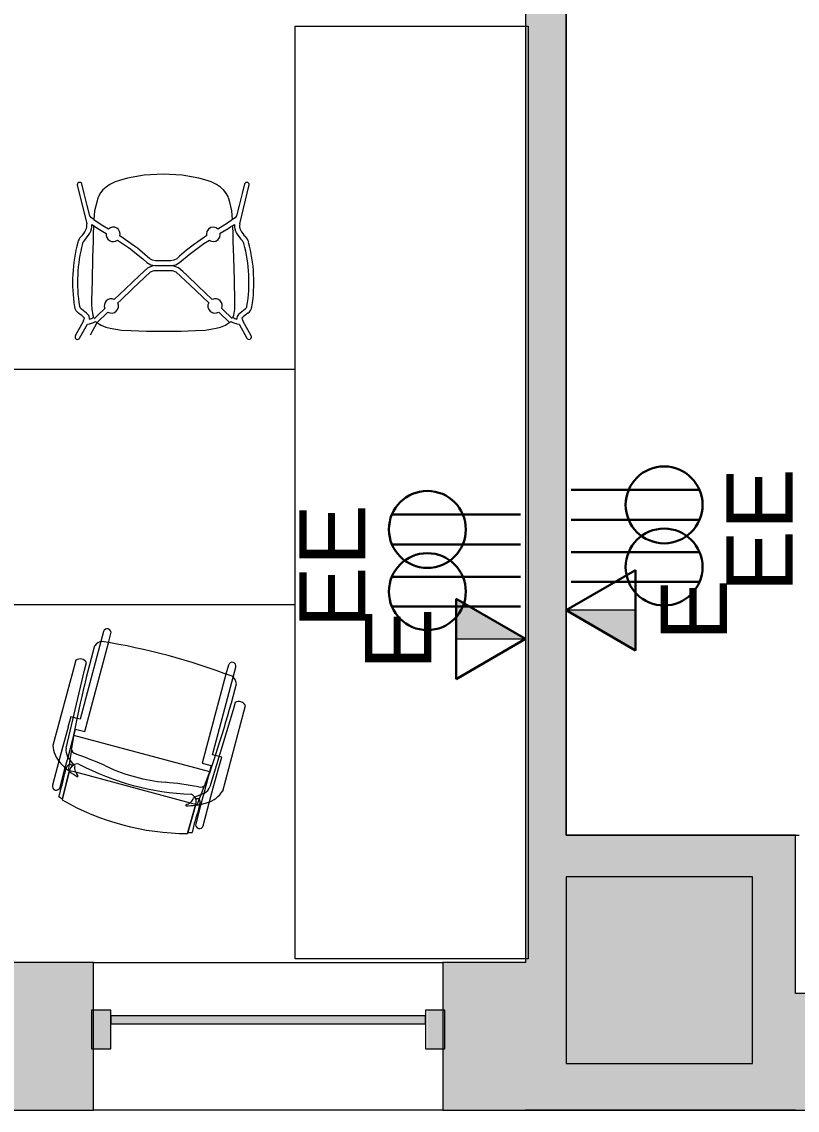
# Model space of a CAD drawing. Header units: inches. Extents: x -1880 to 225, y -1065 to 162.
# Drawn here: x -1432.1 to -1332.3, y -1022.8 to -882.7 of the extents above; entities that cross this region are included whole.
import ezdxf

# ---------------------------------------------------------------- set-up
doc = ezdxf.new("R2010")
doc.units = ezdxf.units.IN
doc.header["$MEASUREMENT"] = 0
for name, color, linetype, lineweight in [('06_555 11th St - background_dwg', 8, 'Continuous', 9), ('A-ANNO-NOTE', 131, 'Continuous', 30), ('A-DETL', 90, 'Continuous', 9), ('A-GLAZ-CURT', 52, 'Continuous', 13), ('A-GLAZ-CWMG', 51, 'Continuous', 13), ('A-WALL', 113, 'Continuous', 13), ('A-WALL-PATT', 111, 'Continuous', 13), ('I-FURN', 30, 'Continuous', 9), ('I-WALL', 2, 'Continuous', 13), ('S-COLS', 52, 'Continuous', 13), ('W', 7, 'Continuous', 9)]:
    doc.layers.add(name, color=color, linetype=linetype, lineweight=lineweight)
doc.styles.add('Swis721 Lt BT', font='swissl.ttf', dxfattribs={"height": 8.514638})

# ---------------------------------------------------------------- blocks, each defined once
blk = doc.blocks.new('System Panel - Glazed-4837760-FIRST FLOOR POWER _ SIGNAL')
at = {"layer": 'A-GLAZ-CURT', "lineweight": 9}
blk.add_hatch(color=7, dxfattribs=at).paths.add_polyline_path([(20.25, 1.75), (-20.25, 1.75), (-20.25, 0.75), (20.25, 0.75)], flags=0)
at = {"layer": 'A-GLAZ-CURT', "color": 8, "lineweight": 20}
for p, q in [((20.25, 1.75), (-20.25, 1.75)), ((-20.25, 1.75), (-20.25, 0.75)), ((20.25, 0.75), (20.25, 1.75)), ((-20.25, 0.75), (20.25, 0.75))]:
    blk.add_line(p, q, dxfattribs=at)
blk = doc.blocks.new('Rectangular Mullion - 2_5_ x 5_ rectangular-4836572-FIRST FLOOR POWER _ SIGNAL')
at = {"layer": 'A-GLAZ-CWMG', "lineweight": 9}
blk.add_hatch(color=7, dxfattribs=at).paths.add_polyline_path([(1.25, 2.5), (1.25, -2.5), (-1, -2.5), (-1, 2.5)], flags=0)
at = {"layer": 'A-GLAZ-CWMG', "color": 8, "lineweight": 20}
for p, q in [((-1.25, 2.5), (1.25, 2.5)), ((-1.25, -2.5), (-1.25, 2.5)), ((1.25, 2.5), (1.25, -2.5)), ((1.25, -2.5), (-1.25, -2.5))]:
    blk.add_line(p, q, dxfattribs=at)
blk = doc.blocks.new('Concrete-Rectangular-Column - 24 x 24-5170815-FIRST FLOOR POWER _ SIGNAL')
at = {"layer": 'S-COLS', "lineweight": 9}
blk.add_hatch(color=7, dxfattribs=at).paths.add_polyline_path([(-8.25, -12), (12, -12), (12, 12), (-12, 12), (-12, -12)], flags=0)
at = {"layer": 'S-COLS', "color": 8, "lineweight": 20}
for p, q in [((12, 12), (-12, 12)), ((-12, 12), (-12, -12)), ((12, -12), (12, 12)), ((-12, -12), (12, -12))]:
    blk.add_line(p, q, dxfattribs=at)
blk = doc.blocks.new('F-Haworth_Chair_X99-Seminar - X99 Seminar Chair with Glides-V5-FIRST FLOOR POWER _ SIGNAL')
at = {"layer": 'I-FURN'}
for p, q in [((-8.34, 11.52), (-8.42, 7.57)), ((-8.42, 7.57), (-8.34, 11.37)), ((8.42, 7.57), (8.34, 11.52)), ((8.34, 11.37), (8.42, 7.57)), ((-10.04, 10.02), (-10.04, 6.81)), ((-9.04, 7.4), (-9.04, 10.02)), ((9.04, 10.02), (9.04, 7.4)), ((10.04, 6.81), (10.04, 10.02)), ((-9.04, 5.99), (-9.04, 7.4)), ((-8.62, 7.42), (-8.68, 6.91)), ((-8.6, 7.6), (-8.62, 7.43)), ((-8.49, 7.6), (-8.56, 7.6)), ((-7.65, 7.6), (-8.4, 7.6)), ((7.65, 7.6), (-7.65, 7.6)), ((-7.18, 7.99), (-7.21, 8.13)), ((7.21, 8.13), (7.18, 7.99)), ((8.4, 7.6), (7.65, 7.6)), ((8.56, 7.6), (8.49, 7.6)), ((8.62, 7.43), (8.6, 7.6)), ((8.68, 6.87), (8.62, 7.42)), ((9.04, 7.4), (9.04, 5.99)), ((-10.04, 6.81), (-10.04, 5)), ((-9.13, 5.92), (-8.07, 6.77)), ((-9.04, 3.62), (-9.04, 5.99)), ((-8.75, 6.22), (-8.88, 4.99)), ((-8.68, 6.87), (-8.75, 6.22)), ((-8.61, 6.81), (-8.23, 6.95)), ((-8.07, 6.77), (-7.95, 6.87)), ((7.95, 6.87), (8.03, 6.81)), ((8.07, 6.77), (9.13, 5.92)), ((8.23, 6.95), (8.61, 6.81)), ((8.75, 6.22), (8.68, 6.87)), ((8.88, 4.99), (8.75, 6.22)), ((9.04, 5.99), (9.04, 3.62)), ((10.04, 5), (10.04, 6.81)), ((-11.32, 5.06), (-11.32, -5.48)), ((-10.04, 4.99), (-10.04, 2.27)), ((-9.92, -5.36), (-9.57, 4.97)), ((-8.9, 4.8), (-9.07, 3.2)), ((-8.88, 4.99), (-8.89, 4.91)), ((8.89, 4.91), (8.88, 4.99)), ((9.07, 3.2), (8.9, 4.8)), ((9.57, 4.97), (9.92, -5.36)), ((10.04, 2.27), (10.04, 4.99)), ((11.32, -5.48), (11.32, 5.06)), ((-9.07, 3.2), (-9.07, 3.12)), ((-9.07, 3.12), (9.07, 3.12)), ((-9.04, 3.43), (-9.04, 3.62)), ((-9.04, 3.12), (-9.04, 3.43)), ((-9.04, 2.27), (-9.04, 3.12)), ((9.04, 3.62), (9.04, 3.43)), ((9.04, 3.43), (9.04, 3.12)), ((9.04, 3.12), (9.04, 2.27)), ((9.07, 3.12), (9.07, 3.2)), ((-10.04, 2.27), (-10.07, 2.27)), ((-10.07, 2.27), (-10.07, 0.89)), ((-7.83, 2.27), (-9.04, 2.27)), ((-7.83, -9.57), (-7.83, 2.27)), ((9.04, 2.27), (7.83, 2.27)), ((7.83, 2.27), (7.83, -9.57)), ((10.07, 2.27), (10.04, 2.27)), ((10.07, 0.89), (10.07, 2.27)), ((-10.07, 0.89), (-9.71, 0.89)), ((-9.71, 0.89), (-9.2, 0.89)), ((-9.2, 0.89), (-8.82, 0.89)), ((-8.82, 0.89), (-8.82, -9.44)), ((8.82, 0.89), (9.2, 0.89)), ((8.82, -9.44), (8.82, 0.89)), ((9.2, 0.89), (9.71, 0.89)), ((9.71, 0.89), (10.07, 0.89)), ((-11.32, -5.48), (-11.3, -6.32)), ((-9.92, -6.36), (-9.92, -5.36)), ((9.92, -5.36), (9.92, -6.36)), ((11.3, -6.32), (11.32, -5.48)), ((-8.82, -9.44), (-8.82, -10.78)), ((-7.83, -10.78), (-7.83, -9.57)), ((7.83, -9.57), (7.83, -10.78)), ((8.82, -10.78), (8.82, -9.44))]:
    blk.add_line(p, q, dxfattribs=at)
for centre, radius, start, end in [((-36.06, 10.03), 27.2, 355.9857, 2.5118), ((0, -20.73), 33.17, 104.5766, 105.5522), ((0, -20.29), 32.89, 75.3075, 104.696), ((0, -20.73), 33.17, 74.4478, 75.4234), ((36.06, 10.03), 27.2, 177.4882, 184.0143), ((-9.54, 10.02), 0.498, 360, 180), ((9.54, 10.02), 0.498, 360, 180), ((-7.87, 3.92), 3.63, 121.9522, 161.8211), ((-4.71, -1.15), 9.61, 116.0036, 121.9522), ((-5.2, 7.86), 3.74, 175.9857, 189.9064), ((-4.71, -1.15), 9.61, 113.5094, 116.0036), ((-8.28, 7.33), 0.613, 189.9064, 237.4573), ((-4.71, -1.15), 9.61, 112.927, 113.3607), ((-4.71, -1.15), 9.61, 105.0666, 112.7369), ((-7.37, 7.55), 1.05, 178.8214, 214.7998), ((-7.37, 7.55), 1.05, 178.8214, 264.0446), ((-6.55, 6.76), 1.38, 147.5752, 174.9122), ((-6.55, 6.76), 1.38, 117.0503, 145.9813), ((0, -26.49), 33.83, 77.2285, 102.7715), ((6.55, 6.76), 1.38, 34.0187, 62.9497), ((4.71, -1.15), 9.61, 67.2631, 74.9334), ((7.37, 7.55), 1.05, 275.9554, 1.1786), ((6.55, 6.76), 1.38, 5.0878, 32.4248), ((7.37, 7.55), 1.05, 325.2002, 1.1786), ((4.71, -1.15), 9.61, 66.6393, 67.073), ((4.71, -1.15), 9.61, 63.9964, 66.4906), ((8.28, 7.33), 0.613, 302.5427, 350.0936), ((5.2, 7.86), 3.74, 350.0936, 4.0143), ((4.71, -1.15), 9.61, 58.0478, 63.9964), ((7.87, 3.92), 3.63, 18.1789, 58.0478), ((-8.18, 4.9), 1.39, 132.8922, 177.1987), ((-11.32, 48.08), 42.84, 274.2301, 280.0233), ((0, -15.97), 22.19, 79.9767, 100.0233), ((11.32, 48.08), 42.84, 259.9767, 265.7699), ((8.18, 4.9), 1.39, 2.8013, 47.1078), ((144.06, -7.32), 153.52, 175.4787, 180.5251), ((-8.24, 4.59), 0.763, 84.2338, 165.7662), ((8.24, 4.59), 0.763, 14.2338, 95.7662), ((-144.06, -7.32), 153.52, 359.4749, 4.5213), ((-10.58, -5.68), 0.956, 221.8901, 314.1099), ((10.58, -5.68), 0.956, 225.8901, 318.1099), ((-8.21, -8.28), 1.31, 200.0433, 249.9567), ((0, 75.01), 84.96, 264.1475, 275.8525), ((8.21, -8.28), 1.31, 290.0433, 339.9567), ((-8.32, -10.78), 0.495, 180, 360), ((8.32, -10.78), 0.495, 180, 360)]:
    blk.add_arc(centre, radius, start, end, dxfattribs=at)
blk = doc.blocks.new('HermanMiller_Collection_TroyPlasticChair - No Arms-5839776-FIRST FLOOR POWER _ SIGNAL')
at = {"layer": 'I-FURN'}
for p, q in [((10.68, 11.32), (8.86, 10.31)), ((-9.04, 10.88), (-9.06, 10.76)), ((-9.06, 10.76), (-9.04, 10.64)), ((-8.97, 10.98), (-9.04, 10.88)), ((-9.04, 10.64), (-8.97, 10.53)), ((-8.87, 11.05), (-8.97, 10.98)), ((-8.97, 10.53), (-8.88, 10.47)), ((-8.88, 10.47), (-7.64, 10.16)), ((-8.75, 11.07), (-8.87, 11.05)), ((-3.73, 9.85), (-8.75, 11.07)), ((-7.64, 10.16), (-6.06, 9.78)), ((9.19, 9.77), (10.99, 10.77)), ((-7.06, 8.42), (-7.22, 8.34)), ((-6.53, 8.56), (-7.06, 8.42)), ((-5.4, 8.84), (-6.53, 8.56)), ((-6.06, 9.78), (-4.73, 9.45)), ((-4.26, 8.94), (-5.4, 8.84)), ((-4.73, 9.45), (-4.5, 9.25)), ((-4.5, 9.25), (-4.26, 8.94)), ((-4.26, 8.94), (-3.79, 8.27)), ((-3.5, 8.97), (-3.65, 9.18)), ((-2.37, 9), (-3.5, 8.97)), ((-3.32, 8.68), (-3.5, 8.97)), ((-3.1, 8.35), (-3.32, 8.68)), ((-2.09, 9.01), (-2.37, 9)), ((-1.51, 9.02), (-2.09, 9.01)), ((0.61, 9.09), (-1.51, 9.02)), ((3.59, 9.16), (0.61, 9.09)), ((6.2, 9.22), (3.59, 9.16)), ((6.64, 9.22), (6.2, 9.22)), ((7.26, 9.2), (6.64, 9.22)), ((8.05, 9.08), (7.26, 9.2)), ((8.48, 8.89), (7.29, 7.66)), ((7.64, 7.14), (8.98, 8.53)), ((8.31, 8.97), (8.05, 9.08)), ((9.2, 8.2), (8.85, 8.71)), ((-8.46, 7.36), (-8.79, 6.86)), ((-8.1, 7.77), (-8.46, 7.36)), ((-7.72, 8.07), (-8.1, 7.77)), ((-7.22, 8.34), (-7.72, 8.07)), ((-3.79, 8.27), (-3.05, 7.03)), ((-3.05, 7.03), (-3.22, 6.81)), ((-2.51, 7.32), (-3.1, 8.35)), ((-2.35, 7.35), (-2.51, 7.32)), ((-2, 7.29), (-2.35, 7.35)), ((-1.69, 7.06), (-2, 7.29)), ((-1.5, 6.76), (-1.69, 7.06)), ((7.29, 7.66), (7.17, 7.54)), ((9.33, 8), (9.2, 8.2)), ((9.57, 7.37), (9.33, 8)), ((9.72, 6.82), (9.57, 7.37)), ((-9.3, 5.64), (-9.61, 4.58)), ((-9.11, 6.18), (-9.3, 5.64)), ((-8.79, 6.86), (-9.11, 6.18)), ((-3.22, 6.81), (-3.3, 6.46)), ((-3.3, 6.46), (-3.24, 6.12)), ((-3.24, 6.12), (-3.05, 5.82)), ((-3.05, 5.82), (-2.75, 5.62)), ((-2.75, 5.62), (-2.4, 5.55)), ((-1.64, 5.94), (-1.54, 6.07)), ((-1.18, 5.22), (-1.64, 5.94)), ((-1.54, 6.07), (-1.45, 6.41)), ((-1.45, 6.41), (-1.5, 6.76)), ((4.17, 3.46), (6.44, 5.86)), ((6, 6.32), (4.28, 4.48)), ((9.95, 5.38), (9.72, 6.82)), ((-9.61, 4.58), (-9.98, 2.44)), ((-2.4, 5.55), (-2.17, 5.59)), ((-2.17, 5.59), (-2.03, 5.35)), ((-2.03, 5.35), (-1.89, 5.13)), ((-1.89, 5.13), (-1.76, 4.94)), ((-1.76, 4.94), (-1.29, 4.28)), ((-1.29, 4.28), (-1.09, 4.01)), ((-0.69, 4.54), (-1.18, 5.22)), ((0.21, 3.35), (-0.69, 4.54)), ((4.28, 4.48), (2.9, 3.03)), ((10.01, 4.14), (9.95, 5.38)), ((-1.09, 4.01), (-0.33, 3.01)), ((-0.33, 3.01), (0.45, 2.11)), ((1.26, 2.11), (0.21, 3.35)), ((2.9, 3.03), (2.41, 2.51)), ((2.47, 1.62), (4.17, 3.46)), ((10.09, 2.25), (10.01, 4.14)), ((-9.98, 2.44), (-10.11, 0)), ((0.45, 2.11), (0.77, 1.74)), ((0.77, 1.74), (0.95, 1.38)), ((1.54, 1.61), (1.26, 2.11)), ((1.65, 1.02), (1.54, 1.61)), ((1.95, 1.97), (1.68, 1.28)), ((2.41, 2.51), (1.95, 1.97)), ((2.3, 1.17), (2.47, 1.62)), ((10.1, 1.09), (10.09, 2.25)), ((0.95, 1.38), (1.03, 0.99)), ((1.03, 0.99), (1.03, -0.99)), ((1.65, -1.02), (1.65, 1.02)), ((1.67, 0.79), (1.65, 0)), ((1.65, 0), (1.69, -1.28)), ((1.68, 1.28), (1.67, 0.79)), ((2.29, 0), (2.3, 1.17)), ((10.09, -2.14), (10.1, 1.09)), ((-10.11, 0), (-9.98, -2.44)), ((0.95, -1.39), (0.77, -1.74)), ((1.03, -0.99), (0.95, -1.39)), ((1.55, -1.61), (1.65, -1.02)), ((1.69, -1.28), (1.95, -1.97)), ((2.3, -1.17), (2.29, 0)), ((2.47, -1.62), (2.3, -1.17)), ((-9.98, -2.44), (-9.61, -4.58)), ((0.77, -1.74), (-0.33, -3.02)), ((-0.04, -3.66), (0.8, -2.64)), ((0.8, -2.64), (1.24, -2.11)), ((1.24, -2.11), (1.55, -1.61)), ((1.95, -1.97), (2.93, -3.06)), ((3.18, -2.4), (2.47, -1.62)), ((4.61, -3.91), (3.18, -2.4)), ((10.01, -4.14), (10.09, -2.14)), ((-0.86, -3.72), (-2.16, -5.59)), ((-0.59, -3.33), (-0.86, -3.72)), ((-0.67, -4.48), (-0.46, -4.17)), ((-0.33, -3.02), (-0.59, -3.33)), ((-0.46, -4.17), (-0.04, -3.66)), ((2.93, -3.06), (4.65, -4.86)), ((6.09, -5.47), (4.61, -3.91)), ((9.95, -5.38), (10.01, -4.14)), ((-9.61, -4.58), (-9.3, -5.64)), ((-1.62, -5.89), (-0.67, -4.48)), ((4.65, -4.86), (6, -6.32)), ((6.45, -5.85), (6.09, -5.47)), ((9.72, -6.82), (9.95, -5.38)), ((-9.3, -5.64), (-9.11, -6.18)), ((-9.11, -6.18), (-8.79, -6.86)), ((-8.79, -6.86), (-8.46, -7.36)), ((9.57, -7.37), (9.72, -6.82)), ((-8.46, -7.36), (-8.1, -7.77)), ((-8.1, -7.77), (-7.72, -8.07)), ((-7.72, -8.07), (-7.22, -8.34)), ((-7.22, -8.34), (-7.06, -8.42)), ((-3.46, -7.76), (-4.11, -8.78)), ((-3.04, -7.05), (-3.46, -7.76)), ((-3.11, -8.41), (-2.49, -7.33)), ((7.19, -7.54), (8.08, -8.46)), ((8.99, -8.51), (7.65, -7.13)), ((8.85, -8.71), (9.2, -8.2)), ((9.2, -8.2), (9.33, -8)), ((9.33, -8), (9.57, -7.37)), ((-6.06, -9.78), (-7.64, -10.16)), ((-7.06, -8.42), (-6.53, -8.56)), ((-6.53, -8.56), (-5.4, -8.84)), ((-4.73, -9.45), (-6.06, -9.78)), ((-5.4, -8.84), (-4.26, -8.94)), ((-4.5, -9.25), (-4.73, -9.45)), ((-4.26, -8.94), (-4.5, -9.25)), ((-4.11, -8.78), (-4.24, -8.94)), ((-3.65, -9.18), (-3.5, -8.97)), ((-3.5, -8.97), (-2.37, -9)), ((-3.49, -8.97), (-3.11, -8.41)), ((-2.37, -9), (-2.09, -9.01)), ((-2.09, -9.01), (-1.51, -9.02)), ((-1.51, -9.02), (0.61, -9.09)), ((0.61, -9.09), (3.59, -9.16)), ((3.59, -9.16), (6.2, -9.22)), ((6.2, -9.22), (6.64, -9.22)), ((6.64, -9.22), (7.26, -9.2)), ((7.26, -9.2), (8.05, -9.08)), ((8.05, -9.08), (8.31, -8.97)), ((8.08, -8.46), (8.5, -8.89)), ((10.54, -9.36), (8.99, -8.51)), ((10.99, -10.77), (9.19, -9.77)), ((-9.04, -10.64), (-9.06, -10.76)), ((-9.06, -10.76), (-9.04, -10.88)), ((-8.97, -10.53), (-9.04, -10.64)), ((-9.04, -10.88), (-8.97, -10.98)), ((-8.88, -10.47), (-8.97, -10.53)), ((-8.97, -10.98), (-8.87, -11.05)), ((-7.64, -10.16), (-8.88, -10.47)), ((-8.87, -11.05), (-8.75, -11.07)), ((-8.75, -11.07), (-3.73, -9.85)), ((8.86, -10.31), (10.68, -11.32))]:
    blk.add_line(p, q, dxfattribs=at)
for centre, radius, start, end in [((3.83, -8.55), 20.22, 81.1429, 104.8165), ((6.75, 10.18), 1.26, 34.6745, 81.1429), ((10.83, 11.04), 0.317, 299.1025, 118.9821), ((-3.46, 10.94), 1.12, 256.3431, 297.8999), ((-4.63, 13.16), 3.63, 297.8999, 314.6405), ((-6.24, 15.3), 6.94, 302.6131, 312.0729), ((-0.92, 9.4), 1.66, 104.8165, 134.6405), ((-0.93, 9.41), 1, 105.2242, 132.0729), ((3.79, -7.92), 18.96, 80.6041, 105.2242), ((6.79, 10.23), 0.558, 34.0551, 80.6041), ((12.57, 14.13), 6.41, 214.0551, 223.77), ((13.06, 14.55), 6.42, 214.6745, 223.6185), ((7.72, 12.36), 2.34, 287.1892, 298.9821), ((-3.47, 10.95), 1.78, 264.1109, 302.6131), ((8.53, 10.26), 0.815, 223.77, 245.3996), ((8.4, 9.98), 0.502, 245.3996, 285.9426), ((6.5, 10.04), 2.11, 329.3692, 344.9846), ((6.58, 10.02), 2.62, 330.0569, 354.4818), ((6.85, 6.68), 0.919, 69.1794, 202.7215), ((6.86, 6.66), 0.91, 242.3519, 31.4319), ((-2.42, -6.43), 0.877, 73.101, 224.5266), ((-2.33, -6.45), 0.896, 259.6713, 37.9794), ((6.85, -6.68), 0.922, 157.389, 291.6626), ((6.85, -6.68), 0.915, 330.7028, 115.7221), ((-3.47, -10.95), 1.78, 57.3869, 95.8891), ((-6.24, -15.3), 6.94, 47.9271, 57.3869), ((12.57, -14.13), 6.41, 136.23, 145.9449), ((8.53, -10.26), 0.815, 114.6004, 136.23), ((8.4, -9.98), 0.502, 74.0574, 114.6004), ((6.5, -10.04), 2.11, 15.0154, 30.6308), ((6.58, -10.02), 2.62, 5.5182, 29.9431), ((-3.46, -10.94), 1.12, 62.1001, 103.6569), ((-4.63, -13.16), 3.63, 45.3595, 62.1001), ((-0.92, -9.4), 1.66, 225.3595, 255.1835), ((-0.93, -9.41), 1, 227.9271, 254.7758), ((3.83, 8.55), 20.22, 255.1835, 278.8571), ((3.79, 7.92), 18.96, 254.7758, 279.3959), ((6.79, -10.23), 0.558, 279.3959, 325.9449), ((6.75, -10.18), 1.26, 278.8571, 325.3255), ((13.06, -14.55), 6.42, 136.3815, 145.3255), ((7.72, -12.36), 2.34, 61.0179, 72.8108), ((10.83, -11.04), 0.317, 241.0179, 60.8975)]:
    blk.add_arc(centre, radius, start, end, dxfattribs=at)
blk = doc.blocks.new('06_555 11th St - background_dwg-4793957-FIRST FLOOR POWER _ SIGNAL')
at = {"layer": 'W'}
blk.add_line((2045.57, 1939.72), (2010.81, 1939.72), dxfattribs=at)

msp = doc.modelspace()

# ---------------------------------------------------------------- hatches: boundary and pattern name
at = {"layer": 'A-ANNO-NOTE', "lineweight": 9}
for points in [[(-1367.26, -962.15), (-1376.19, -957), (-1376.19, -962.15)], [(-1353.08, -963.62), (-1353.08, -958.46), (-1362.01, -958.46), (-1353.54, -963.35)]]:
    msp.add_hatch(color=256, dxfattribs=at).paths.add_polyline_path(points, flags=0)
at = {"layer": 'A-WALL-PATT', "lineweight": 9}
for points in [[(-1362.01, -987.4), (-1362.01, -834.15), (-1367.26, -834.15), (-1367.26, -987.4)], [(-1362.01, -1016.78), (-1362, -1016.78), (-1362, -992.78), (-1361.76, -992.78), (-1361.76, -987.4), (-1367.26, -987.4), (-1367.26, -1016.78)], [(-1332.5, -992.9), (-1332.5, -987.4), (-1361.76, -987.4), (-1361.76, -992.78), (-1338, -992.78), (-1338, -992.9)], [(-1338, -1022.78), (-1332.5, -1022.78), (-1332.5, -992.9), (-1338, -992.9), (-1338, -1016.78)], [(-1362.01, -1022.78), (-1338, -1022.78), (-1338, -1016.78), (-1367.26, -1016.78), (-1367.26, -1022.78)]]:
    msp.add_hatch(color=7, dxfattribs=at).paths.add_polyline_path(points, flags=0)
h = msp.add_hatch(color=7, dxfattribs=at)
h.paths.add_polyline_path([(-1377.88, -1022.79), (-1367.26, -1022.78), (-1367.26, -1003.79), (-1377.88, -1003.79)], flags=0)
h.paths.add_polyline_path([(-1422.88, -1022.79), (-1422.88, -1003.79), (-1442.88, -1003.79), (-1442.88, -1022.79)], flags=0)
h.paths.add_polyline_path([(-1487.88, -1022.79), (-1487.88, -1003.79), (-1507.88, -1003.79), (-1507.88, -1022.79), (-1494.64, -1022.79)], flags=0)
h.paths.add_polyline_path([(-1552.88, -1022.79), (-1552.88, -1003.79), (-1572.88, -1003.79), (-1572.88, -1022.79)], flags=0)
h.paths.add_polyline_path([(-1628.51, -1022.79), (-1617.88, -1022.79), (-1617.88, -1003.79), (-1628.51, -1003.79), (-1628.51, -1008.24)], flags=0)
h = msp.add_hatch(color=7, dxfattribs=at)
h.paths.add_polyline_path([(-1262.71, -1022.79), (-1258.76, -1022.78), (-1258.76, -1007.79), (-1281.89, -1007.79), (-1281.89, -1022.79)], flags=0)
h.paths.add_polyline_path([(-1325.88, -1022.79), (-1325.88, -1007.79), (-1332.5, -1007.79), (-1332.5, -1022.79)], flags=0)

# ---------------------------------------------------------------- linework, layer by layer
at = {"layer": 'A-ANNO-NOTE'}
for p, q in [((-1361.36, -942.98), (-1344.83, -942.98)), ((-1367.91, -946.15), (-1384.44, -946.15)), ((-1361.36, -946.81), (-1344.83, -946.81)), ((-1367.91, -949.98), (-1384.44, -949.98)), ((-1361.36, -950.98), (-1344.83, -950.98)), ((-1362.01, -958.46), (-1353.08, -953.3)), ((-1353.08, -953.3), (-1353.08, -963.62)), ((-1367.91, -954.15), (-1384.44, -954.15)), ((-1361.36, -954.81), (-1344.83, -954.81)), ((-1367.26, -962.15), (-1376.19, -957)), ((-1376.19, -967.31), (-1376.19, -957)), ((-1367.91, -957.98), (-1384.44, -957.98)), ((-1362.01, -958.46), (-1353.08, -963.62)), ((-1367.26, -962.15), (-1376.19, -967.31))]:
    msp.add_line(p, q, dxfattribs=at)
at = {"layer": 'A-ANNO-NOTE', "lineweight": 9}
for p, q in [((-1367.26, -962.15), (-1376.19, -957)), ((-1376.19, -957), (-1376.19, -962.15)), ((-1362.01, -958.46), (-1353.08, -963.62)), ((-1353.08, -958.46), (-1362.01, -958.46)), ((-1353.08, -963.62), (-1353.08, -958.46)), ((-1376.19, -962.15), (-1367.26, -962.15))]:
    msp.add_line(p, q, dxfattribs=at)
at = {"layer": 'A-ANNO-NOTE'}
for centre in [(-1349.4, -944.9), (-1379.88, -948.06), (-1349.4, -952.9), (-1379.88, -956.06)]:
    msp.add_circle(centre, 4.95, dxfattribs=at)
at = {"layer": 'A-DETL', "lineweight": 13}
for p, q in [((-1362.01, -867.4), (-1362.01, -987.4)), ((-1396.89, -883.29), (-1366.89, -883.29)), ((-1396.89, -1003.29), (-1396.89, -883.29)), ((-1366.89, -883.29), (-1366.89, -1003.29)), ((-1396.89, -927.46), (-1444.64, -927.46)), ((-1396.89, -957.71), (-1396.89, -927.46)), ((-1444.64, -957.71), (-1396.89, -957.71)), ((-1362.01, -987.4), (-1332.01, -987.4)), ((-1366.89, -1003.29), (-1396.89, -1003.29))]:
    msp.add_line(p, q, dxfattribs=at)
at = {"layer": 'A-WALL', "color": 8, "lineweight": 20}
for p, q in [((-1367.26, -987.4), (-1367.26, -1003.79)), ((-1332.5, -987.4), (-1362.01, -987.4)), ((-1332.5, -1007.79), (-1332.5, -987.4)), ((-1422.88, -1003.79), (-1442.88, -1003.79)), ((-1422.88, -1022.79), (-1422.88, -1003.79)), ((-1367.26, -1003.79), (-1377.88, -1003.79)), ((-1377.88, -1003.79), (-1377.88, -1022.79)), ((-1325.88, -1007.79), (-1332.5, -1007.79)), ((-1442.88, -1022.79), (-1422.88, -1022.79)), ((-1377.88, -1022.79), (-1367.26, -1022.79)), ((-1367.26, -1022.78), (-1332.5, -1022.78)), ((-1332.5, -1022.79), (-1325.88, -1022.79))]:
    msp.add_line(p, q, dxfattribs=at)
at = {"layer": 'A-WALL', "lineweight": 9}
for p, q in [((-1422.88, -1003.79), (-1377.88, -1003.79)), ((-1377.88, -1022.79), (-1422.88, -1022.79))]:
    msp.add_line(p, q, dxfattribs=at)
at = {"layer": 'I-WALL', "color": 8, "lineweight": 20}
for p, q in [((-1367.26, -838.03), (-1367.26, -987.4)), ((-1362.01, -987.4), (-1362.01, -838.03))]:
    msp.add_line(p, q, dxfattribs=at)

# ---------------------------------------------------------------- block references
at = {"layer": '06_555 11th St - background_dwg', "color": 7}
msp.add_blockref('06_555 11th St - background_dwg-4793957-FIRST FLOOR POWER _ SIGNAL', (-3378.07, -2962.51), dxfattribs=at)
at = {"layer": 'A-GLAZ-CURT', "lineweight": 9}
msp.add_blockref('System Panel - Glazed-4837760-FIRST FLOOR POWER _ SIGNAL', (-1400.38, -1012.41), dxfattribs=at)
at = {"layer": 'A-GLAZ-CWMG', "lineweight": 9, "extrusion": (0, 0, -1), "rotation": 180}
for p in [(1421.88, -1012.41), (1378.88, -1012.41)]:
    msp.add_blockref('Rectangular Mullion - 2_5_ x 5_ rectangular-4836572-FIRST FLOOR POWER _ SIGNAL', p, dxfattribs=at)
at = {"layer": 'I-FURN'}
for name, p, rotation in [('HermanMiller_Collection_TroyPlasticChair - No Arms-5839776-FIRST FLOOR POWER _ SIGNAL', (-1413.89, -912.46), 269.9999999999997), ('F-Haworth_Chair_X99-Seminar - X99 Seminar Chair with Glides-V5-FIRST FLOOR POWER _ SIGNAL', (-1415.85, -973.9), 165)]:
    msp.add_blockref(name, p, dxfattribs=dict(at, rotation=rotation))
at = {"layer": 'S-COLS', "lineweight": 9}
msp.add_blockref('Concrete-Rectangular-Column - 24 x 24-5170815-FIRST FLOOR POWER _ SIGNAL', (-1350, -1004.78), dxfattribs=at)

# ---------------------------------------------------------------- texts
at = {"layer": 'A-ANNO-NOTE', "lineweight": 9, "char_height": 8.51, "width": 8.64, "attachment_point": 2, "rotation": 90, "line_spacing_factor": 1.00667, "style": 'Swis721 Lt BT'}
for insert in [(-1341.37, -944.16), (-1396.36, -948.8), (-1341.37, -952.16), (-1396.36, -956.8), (-1349.83, -958.46), (-1387.9, -962.15)]:
    msp.add_mtext('E', dxfattribs=dict(at, insert=insert))

doc.saveas('drawing.dxf')
